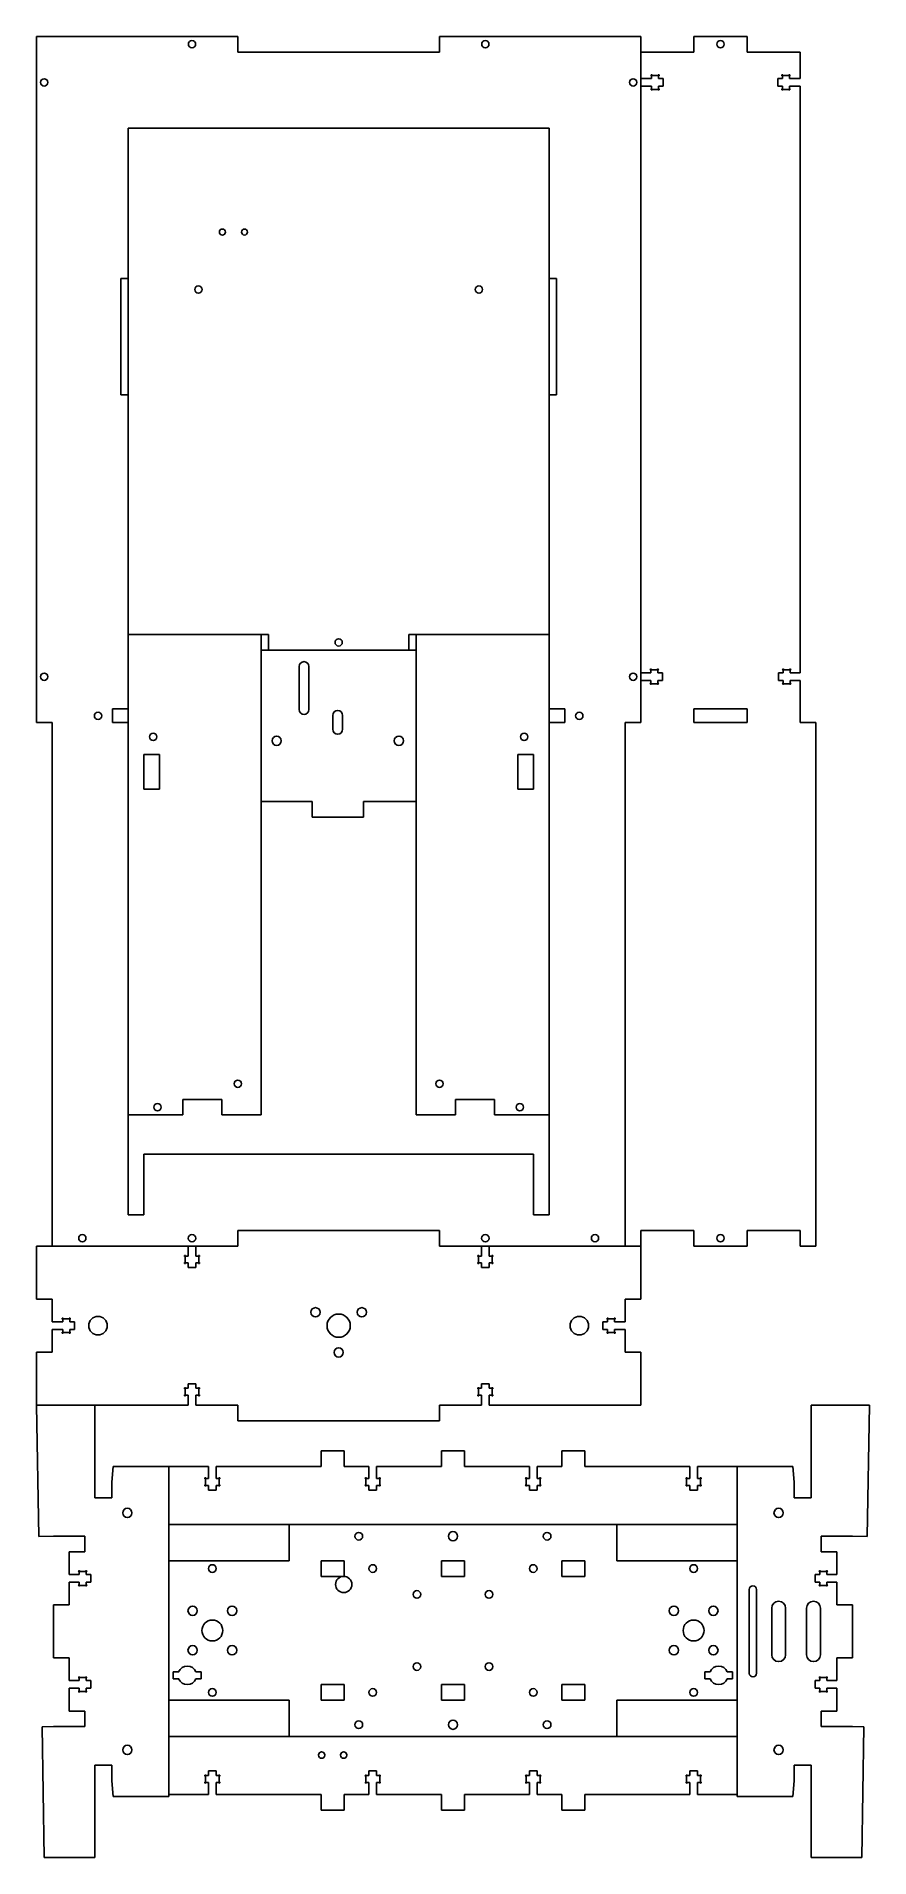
# Model space of a CAD drawing. Header units: millimetres. Extents: x -192 to 166, y -388 to 395.
import ezdxf

# ---------------------------------------------------------------- set-up
doc = ezdxf.new("R2010")
doc.units = ezdxf.units.MM
doc.layers.get('0').update_dxf_attribs({"lineweight": 25})

msp = doc.modelspace()

# ---------------------------------------------------------------- linework, layer by layer
for p, q in [((-192, 100), (-192, 395)), ((-192, 395), (-105.33, 395)), ((-105.33, 395), (-105.33, 388.28)), ((-18.67, 388.28), (-18.67, 395)), ((-18.67, 395), (68, 395)), ((68, 395), (68, 100)), ((90.81, 388.28), (90.81, 395)), ((90.81, 395), (113.63, 395)), ((113.63, 395), (113.63, 388.28)), ((-105.33, 388.28), (-18.67, 388.28)), ((68, 388.28), (90.81, 388.28)), ((113.63, 388.28), (136.44, 388.28)), ((136.44, 388.28), (136.44, 376.9)), ((72.6, 376.9), (68, 376.9)), ((72.6, 378), (72.6, 376.9)), ((75.35, 378.25), (72.85, 378.25)), ((75.6, 376.9), (75.6, 378)), ((77.6, 376.9), (75.6, 376.9)), ((77.6, 373.6), (77.6, 376.9)), ((128.84, 376.9), (126.84, 376.9)), ((126.84, 376.9), (126.84, 373.6)), ((128.84, 378), (128.84, 376.9)), ((131.59, 378.25), (129.09, 378.25)), ((131.84, 376.9), (131.84, 378)), ((136.44, 376.9), (131.84, 376.9)), ((68, 373.6), (72.6, 373.6)), ((72.6, 373.6), (72.6, 372.5)), ((72.85, 372.25), (75.35, 372.25)), ((75.6, 372.5), (75.6, 373.6)), ((75.6, 373.6), (77.6, 373.6)), ((126.84, 373.6), (128.84, 373.6)), ((128.84, 373.6), (128.84, 372.5)), ((129.09, 372.25), (131.59, 372.25)), ((131.84, 372.5), (131.84, 373.6)), ((131.84, 373.6), (136.44, 373.6)), ((136.44, 373.6), (136.44, 121.4)), ((-152.5, 137.86), (-152.5, 355.5)), ((-152.5, 355.5), (28.5, 355.5)), ((28.5, 355.5), (28.5, 137.86)), ((-152.5, 290.88), (-155.65, 290.88)), ((-155.65, 290.88), (-155.65, 240.88)), ((31.65, 290.88), (28.5, 290.88)), ((31.65, 240.88), (31.65, 290.88)), ((-155.65, 240.88), (-152.5, 240.88)), ((28.5, 240.88), (31.65, 240.88)), ((-92.17, 137.86), (-152.5, 137.86)), ((-152.5, -68.66), (-152.5, 137.86)), ((-95.38, 137.86), (-95.38, -68.66)), ((-92.17, 131.14), (-92.17, 137.86)), ((-31.83, 137.86), (-31.83, 131.14)), ((28.5, 137.86), (-31.83, 137.86)), ((-28.62, 137.86), (-28.62, -68.66)), ((28.5, -68.66), (28.5, 137.86)), ((-28.62, 131.14), (-95.38, 131.14)), ((-78.98, 105.64), (-78.98, 124.14)), ((-74.78, 124.14), (-74.78, 105.64)), ((72.28, 121.4), (68, 121.4)), ((68, 118.1), (72.28, 118.1)), ((72.28, 122.5), (72.28, 121.4)), ((72.28, 118.1), (72.28, 117)), ((75.03, 122.75), (72.53, 122.75)), ((75.28, 121.4), (75.28, 122.5)), ((77.28, 121.4), (75.28, 121.4)), ((75.28, 117), (75.28, 118.1)), ((75.28, 118.1), (77.28, 118.1)), ((77.28, 118.1), (77.28, 121.4)), ((129.16, 121.4), (127.16, 121.4)), ((127.16, 121.4), (127.16, 118.1)), ((127.16, 118.1), (129.16, 118.1)), ((129.16, 122.5), (129.16, 121.4)), ((129.16, 118.1), (129.16, 117)), ((131.91, 122.75), (129.41, 122.75)), ((132.16, 121.4), (132.16, 122.5)), ((136.44, 121.4), (132.16, 121.4)), ((132.16, 117), (132.16, 118.1)), ((132.16, 118.1), (136.44, 118.1)), ((136.44, 118.1), (136.44, 100)), ((72.53, 116.75), (75.03, 116.75)), ((129.41, 116.75), (131.91, 116.75)), ((-152.5, 105.88), (-159.22, 105.88)), ((-159.22, 105.88), (-159.22, 100)), ((-64.48, 97.14), (-64.48, 103.14)), ((-60.28, 103.14), (-60.28, 97.14)), ((35.22, 105.88), (28.5, 105.88)), ((35.22, 100), (35.22, 105.88)), ((113.63, 105.88), (90.81, 105.88)), ((90.81, 105.88), (90.81, 100)), ((113.63, 100), (113.63, 105.88)), ((-185.28, 100), (-192, 100)), ((-185.28, -125), (-185.28, 100)), ((-159.22, 100), (-152.5, 100)), ((28.5, 100), (35.22, 100)), ((61.28, -125), (61.28, 100)), ((61.28, 100), (68, 100)), ((90.81, 100), (113.63, 100)), ((136.44, 100), (143.16, 100)), ((143.16, 100), (143.16, -125)), ((-145.78, 86.38), (-145.78, 71.38)), ((-139.06, 86.38), (-145.78, 86.38)), ((-139.06, 71.38), (-139.06, 86.38)), ((15.06, 71.38), (15.06, 86.38)), ((15.06, 86.38), (21.78, 86.38)), ((21.78, 86.38), (21.78, 71.38)), ((-145.78, 71.38), (-139.06, 71.38)), ((21.78, 71.38), (15.06, 71.38)), ((-95.38, 66.14), (-73.38, 66.14)), ((-73.38, 66.14), (-73.38, 59.42)), ((-51.38, 59.42), (-51.38, 66.14)), ((-51.38, 66.14), (-28.62, 66.14)), ((-73.38, 59.42), (-51.38, 59.42)), ((-112.18, -61.94), (-128.98, -61.94)), ((-128.98, -61.94), (-128.98, -68.66)), ((-112.18, -68.66), (-112.18, -61.94)), ((-11.82, -68.66), (-11.82, -61.94)), ((-11.82, -61.94), (4.98, -61.94)), ((4.98, -61.94), (4.98, -68.66)), ((-128.98, -68.66), (-152.5, -68.66)), ((-152.5, -68.66), (-152.5, -111.56)), ((-95.38, -68.66), (-112.18, -68.66)), ((-28.62, -68.66), (-11.82, -68.66)), ((4.98, -68.66), (28.5, -68.66)), ((28.5, -111.56), (28.5, -68.66)), ((-145.78, -111.56), (-145.78, -85.5)), ((-145.78, -85.5), (21.78, -85.5)), ((21.78, -85.5), (21.78, -111.56)), ((-152.5, -111.56), (-145.78, -111.56)), ((21.78, -111.56), (28.5, -111.56)), ((-185.28, -125), (-192, -125)), ((-192, -125), (-192, -147.81)), ((-105.33, -125), (-185.28, -125)), ((-126.73, -129.28), (-126.73, -125)), ((-123.43, -125), (-123.43, -129.28)), ((-18.67, -118.28), (-105.33, -118.28)), ((-105.33, -118.28), (-105.33, -125)), ((-18.67, -125), (-18.67, -118.28)), ((61.28, -125), (-18.67, -125)), ((-0.57, -129.28), (-0.57, -125)), ((2.73, -125), (2.73, -129.28)), ((68, -125), (61.28, -125)), ((68, -125), (61.28, -125)), ((90.81, -118.28), (68, -118.28)), ((68, -118.28), (68, -125)), ((68, -147.81), (68, -125)), ((90.81, -125), (90.81, -118.28)), ((113.63, -125), (90.81, -125)), ((136.44, -118.28), (113.63, -118.28)), ((113.63, -118.28), (113.63, -125)), ((136.44, -125), (136.44, -118.28)), ((143.16, -125), (136.44, -125)), ((-128.08, -132.03), (-128.08, -129.53)), ((-127.83, -129.28), (-126.73, -129.28)), ((-126.73, -132.28), (-127.83, -132.28)), ((-126.73, -134.28), (-126.73, -132.28)), ((-123.43, -129.28), (-122.33, -129.28)), ((-122.33, -132.28), (-123.43, -132.28)), ((-123.43, -132.28), (-123.43, -134.28)), ((-122.08, -129.53), (-122.08, -132.03)), ((-1.92, -132.03), (-1.92, -129.53)), ((-1.67, -129.28), (-0.57, -129.28)), ((-0.57, -132.28), (-1.67, -132.28)), ((-0.57, -134.28), (-0.57, -132.28)), ((2.73, -129.28), (3.83, -129.28)), ((3.83, -132.28), (2.73, -132.28)), ((2.73, -132.28), (2.73, -134.28)), ((4.08, -129.53), (4.08, -132.03)), ((-123.43, -134.28), (-126.73, -134.28)), ((2.73, -134.28), (-0.57, -134.28)), ((-192, -147.81), (-185.28, -147.81)), ((-185.28, -147.81), (-185.28, -157.57)), ((61.28, -157.57), (61.28, -147.81)), ((61.28, -147.81), (68, -147.81)), ((-180.68, -157.57), (-180.68, -156.47)), ((-180.43, -156.22), (-177.93, -156.22)), ((-177.68, -156.47), (-177.68, -157.57)), ((53.68, -157.57), (53.68, -156.47)), ((53.93, -156.22), (56.43, -156.22)), ((56.68, -156.47), (56.68, -157.57)), ((-185.28, -157.57), (-180.68, -157.57)), ((-180.68, -160.87), (-185.28, -160.87)), ((-185.28, -160.87), (-185.28, -170.63)), ((-180.68, -161.97), (-180.68, -160.87)), ((-177.93, -162.22), (-180.43, -162.22)), ((-177.68, -157.57), (-175.68, -157.57)), ((-175.68, -160.87), (-177.68, -160.87)), ((-177.68, -160.87), (-177.68, -161.97)), ((-175.68, -157.57), (-175.68, -160.87)), ((51.68, -160.87), (51.68, -157.57)), ((51.68, -157.57), (53.68, -157.57)), ((53.68, -160.87), (51.68, -160.87)), ((53.68, -161.97), (53.68, -160.87)), ((56.43, -162.22), (53.93, -162.22)), ((56.68, -157.57), (61.28, -157.57)), ((61.28, -160.87), (56.68, -160.87)), ((56.68, -160.87), (56.68, -161.97)), ((61.28, -170.63), (61.28, -160.87)), ((-185.28, -170.63), (-192, -170.63)), ((-192, -170.63), (-192, -193.44)), ((68, -170.63), (61.28, -170.63)), ((68, -193.44), (68, -170.63)), ((-128.08, -188.91), (-128.08, -186.41)), ((-127.83, -186.16), (-126.73, -186.16)), ((-126.73, -186.16), (-126.73, -184.16)), ((-126.73, -184.16), (-123.43, -184.16)), ((-123.43, -184.16), (-123.43, -186.16)), ((-123.43, -186.16), (-122.33, -186.16)), ((-122.08, -186.41), (-122.08, -188.91)), ((-1.92, -188.91), (-1.92, -186.41)), ((-1.67, -186.16), (-0.57, -186.16)), ((-0.57, -186.16), (-0.57, -184.16)), ((-0.57, -184.16), (2.73, -184.16)), ((2.73, -184.16), (2.73, -186.16)), ((2.73, -186.16), (3.83, -186.16)), ((4.08, -186.41), (4.08, -188.91)), ((-192, -193.44), (-126.73, -193.44)), ((-191.02, -249.83), (-192, -193.44)), ((-166.83, -193.44), (-166.83, -233.2)), ((-126.73, -189.16), (-127.83, -189.16)), ((-126.73, -193.44), (-126.73, -189.16)), ((-122.33, -189.16), (-123.43, -189.16)), ((-123.43, -189.16), (-123.43, -193.44)), ((-123.43, -193.44), (-105.33, -193.44)), ((-105.33, -193.44), (-105.33, -200.16)), ((-18.67, -200.16), (-18.67, -193.44)), ((-18.67, -193.44), (-0.57, -193.44)), ((-0.57, -189.16), (-1.67, -189.16)), ((-0.57, -193.44), (-0.57, -189.16)), ((3.83, -189.16), (2.73, -189.16)), ((2.73, -189.16), (2.73, -193.44)), ((2.73, -193.44), (68, -193.44)), ((166.35, -193.44), (141.17, -193.44)), ((141.17, -193.44), (141.17, -233.2)), ((165.36, -249.83), (166.35, -193.44)), ((-105.33, -200.16), (-18.67, -200.16)), ((-69.58, -219.76), (-69.58, -213.04)), ((-69.58, -213.04), (-59.58, -213.04)), ((-59.58, -213.04), (-59.58, -219.76)), ((-17.83, -219.76), (-17.83, -213.04)), ((-17.83, -213.04), (-7.83, -213.04)), ((-7.83, -213.04), (-7.83, -219.76)), ((33.92, -219.76), (33.92, -213.04)), ((33.92, -213.04), (43.92, -213.04)), ((43.92, -213.04), (43.92, -219.76)), ((-159.61, -226.48), (-159.02, -219.76)), ((-159.61, -233.2), (-159.61, -226.48)), ((-159.02, -219.76), (-135.11, -219.76)), ((-135.11, -219.76), (-135.11, -361.56)), ((-135.11, -219.76), (-117.98, -219.76)), ((-119.33, -225.13), (-119.33, -227.63)), ((-117.98, -224.88), (-119.08, -224.88)), ((-117.98, -219.76), (-117.98, -224.88)), ((-114.68, -224.88), (-114.68, -219.76)), ((-114.68, -219.76), (-69.58, -219.76)), ((-113.58, -224.88), (-114.68, -224.88)), ((-113.33, -227.63), (-113.33, -225.13)), ((-59.58, -219.76), (-48.98, -219.76)), ((-50.33, -225.13), (-50.33, -227.63)), ((-48.98, -224.88), (-50.08, -224.88)), ((-48.98, -219.76), (-48.98, -224.88)), ((-45.68, -224.88), (-45.68, -219.76)), ((-45.68, -219.76), (-17.83, -219.76)), ((-44.58, -224.88), (-45.68, -224.88)), ((-44.33, -227.63), (-44.33, -225.13)), ((-7.83, -219.76), (20.02, -219.76)), ((18.67, -225.13), (18.67, -227.63)), ((20.02, -224.88), (18.92, -224.88)), ((20.02, -219.76), (20.02, -224.88)), ((23.32, -224.88), (23.32, -219.76)), ((23.32, -219.76), (33.92, -219.76)), ((24.42, -224.88), (23.32, -224.88)), ((24.67, -227.63), (24.67, -225.13)), ((43.92, -219.76), (89.02, -219.76)), ((87.67, -225.13), (87.67, -227.63)), ((89.02, -224.88), (87.92, -224.88)), ((89.02, -219.76), (89.02, -224.88)), ((92.32, -224.88), (92.32, -219.76)), ((92.32, -219.76), (109.45, -219.76)), ((93.42, -224.88), (92.32, -224.88)), ((93.67, -227.63), (93.67, -225.13)), ((133.37, -219.76), (109.45, -219.76)), ((109.45, -219.76), (109.45, -361.56)), ((133.95, -226.48), (133.37, -219.76)), ((133.95, -233.2), (133.95, -226.48)), ((-166.83, -233.2), (-159.61, -233.2)), ((-119.08, -227.88), (-117.98, -227.88)), ((-117.98, -227.88), (-117.98, -229.88)), ((-117.98, -229.88), (-114.68, -229.88)), ((-114.68, -229.88), (-114.68, -227.88)), ((-114.68, -227.88), (-113.58, -227.88)), ((-50.08, -227.88), (-48.98, -227.88)), ((-48.98, -227.88), (-48.98, -229.88)), ((-48.98, -229.88), (-45.68, -229.88)), ((-45.68, -229.88), (-45.68, -227.88)), ((-45.68, -227.88), (-44.58, -227.88)), ((18.92, -227.88), (20.02, -227.88)), ((20.02, -227.88), (20.02, -229.88)), ((20.02, -229.88), (23.32, -229.88)), ((23.32, -229.88), (23.32, -227.88)), ((23.32, -227.88), (24.42, -227.88)), ((87.92, -227.88), (89.02, -227.88)), ((89.02, -227.88), (89.02, -229.88)), ((89.02, -229.88), (92.32, -229.88)), ((92.32, -229.88), (92.32, -227.88)), ((92.32, -227.88), (93.42, -227.88)), ((141.17, -233.2), (133.95, -233.2)), ((-184.61, -249.72), (-191.02, -249.83)), ((-171.17, -249.72), (-184.61, -249.72)), ((-171.17, -256.44), (-171.17, -249.72)), ((109.45, -244.76), (-135.11, -244.76)), ((-83.33, -244.76), (-83.33, -260.26)), ((57.67, -260.26), (57.67, -244.76)), ((145.51, -256.44), (145.51, -249.72)), ((145.51, -249.72), (158.95, -249.72)), ((158.95, -249.72), (165.36, -249.83)), ((-177.89, -266.2), (-177.89, -256.44)), ((-177.89, -256.44), (-171.17, -256.44)), ((152.23, -256.44), (145.51, -256.44)), ((152.23, -266.2), (152.23, -256.44)), ((-173.61, -265.1), (-173.61, -266.2)), ((-170.86, -264.85), (-173.36, -264.85)), ((-170.61, -266.2), (-170.61, -265.1)), ((-83.33, -260.26), (-135.11, -260.26)), ((-69.58, -266.98), (-69.58, -260.26)), ((-69.58, -260.26), (-59.58, -260.26)), ((-69.58, -266.98), (-69.58, -260.26)), ((-69.58, -260.26), (-59.58, -260.26)), ((-59.58, -260.26), (-59.58, -266.98)), ((-59.58, -260.26), (-59.58, -266.98)), ((-17.83, -266.98), (-17.83, -260.26)), ((-17.83, -260.26), (-7.83, -260.26)), ((-7.83, -260.26), (-7.83, -266.98)), ((33.92, -266.98), (33.92, -260.26)), ((33.92, -260.26), (43.92, -260.26)), ((43.92, -260.26), (43.92, -266.98)), ((109.45, -260.26), (57.67, -260.26)), ((144.95, -266.2), (144.95, -265.1)), ((145.2, -264.85), (147.7, -264.85)), ((147.95, -265.1), (147.95, -266.2)), ((-173.61, -266.2), (-177.89, -266.2)), ((-177.89, -279.25), (-177.89, -269.5)), ((-177.89, -269.5), (-173.61, -269.5)), ((-173.61, -269.5), (-173.61, -270.6)), ((-173.36, -270.85), (-170.86, -270.85)), ((-168.61, -266.2), (-170.61, -266.2)), ((-170.61, -270.6), (-170.61, -269.5)), ((-170.61, -269.5), (-168.61, -269.5)), ((-168.61, -269.5), (-168.61, -266.2)), ((-59.83, -266.98), (-69.58, -266.98)), ((-59.83, -266.98), (-69.58, -266.98)), ((-59.58, -266.98), (-59.83, -266.98)), ((-59.58, -266.98), (-59.83, -266.98)), ((-7.83, -266.98), (-17.83, -266.98)), ((43.92, -266.98), (33.92, -266.98)), ((114.6, -308.66), (114.6, -272.66)), ((117.75, -272.66), (117.75, -308.66)), ((142.95, -269.5), (142.95, -266.2)), ((142.95, -266.2), (144.95, -266.2)), ((144.95, -269.5), (142.95, -269.5)), ((144.95, -270.6), (144.95, -269.5)), ((147.7, -270.85), (145.2, -270.85)), ((147.95, -266.2), (152.23, -266.2)), ((152.23, -269.5), (147.95, -269.5)), ((147.95, -269.5), (147.95, -270.6)), ((152.23, -279.25), (152.23, -269.5)), ((-184.61, -302.07), (-184.61, -279.25)), ((-184.61, -279.25), (-177.89, -279.25)), ((124.23, -300.66), (124.23, -280.66)), ((130.23, -280.66), (130.23, -300.66)), ((139.23, -300.66), (139.23, -280.66)), ((145.23, -280.66), (145.23, -300.66)), ((158.95, -279.25), (152.23, -279.25)), ((158.95, -302.07), (158.95, -279.25)), ((-177.89, -302.07), (-184.61, -302.07)), ((-177.89, -311.82), (-177.89, -302.07)), ((152.23, -311.82), (152.23, -302.07)), ((152.23, -302.07), (158.95, -302.07)), ((-173.61, -311.82), (-177.89, -311.82)), ((-173.61, -310.72), (-173.61, -311.82)), ((-170.86, -310.47), (-173.36, -310.47)), ((-170.61, -311.82), (-170.61, -310.72)), ((-168.61, -311.82), (-170.61, -311.82)), ((-168.61, -315.12), (-168.61, -311.82)), ((-133.11, -311.04), (-133.11, -308.04)), ((-133.11, -308.04), (-130.81, -308.04)), ((-130.81, -311.04), (-133.11, -311.04)), ((-123.4, -308.04), (-121.11, -308.04)), ((-121.11, -311.04), (-123.4, -311.04)), ((-121.11, -308.04), (-121.11, -311.04)), ((95.45, -311.04), (95.45, -308.04)), ((95.45, -308.04), (97.75, -308.04)), ((97.75, -311.04), (95.45, -311.04)), ((105.16, -308.04), (107.45, -308.04)), ((107.45, -311.04), (105.16, -311.04)), ((107.45, -308.04), (107.45, -311.04)), ((142.95, -315.12), (142.95, -311.82)), ((142.95, -311.82), (144.95, -311.82)), ((144.95, -311.82), (144.95, -310.72)), ((145.2, -310.47), (147.7, -310.47)), ((147.95, -310.72), (147.95, -311.82)), ((147.95, -311.82), (152.23, -311.82)), ((-177.89, -324.88), (-177.89, -315.12)), ((-177.89, -315.12), (-173.61, -315.12)), ((-173.61, -315.12), (-173.61, -316.22)), ((-173.36, -316.47), (-170.86, -316.47)), ((-170.61, -316.22), (-170.61, -315.12)), ((-170.61, -315.12), (-168.61, -315.12)), ((-135.11, -320.26), (-83.33, -320.26)), ((-83.33, -320.26), (-83.33, -335.76)), ((-69.58, -320.26), (-69.58, -313.54)), ((-69.58, -313.54), (-59.58, -313.54)), ((-59.58, -320.26), (-69.58, -320.26)), ((-59.58, -313.54), (-59.58, -320.26)), ((-17.83, -320.26), (-17.83, -313.54)), ((-17.83, -313.54), (-7.83, -313.54)), ((-7.83, -320.26), (-17.83, -320.26)), ((-7.83, -313.54), (-7.83, -320.26)), ((33.92, -320.26), (33.92, -313.54)), ((33.92, -313.54), (43.92, -313.54)), ((43.92, -320.26), (33.92, -320.26)), ((43.92, -313.54), (43.92, -320.26)), ((57.67, -335.76), (57.67, -320.26)), ((57.67, -320.26), (109.45, -320.26)), ((144.95, -315.12), (142.95, -315.12)), ((144.95, -316.22), (144.95, -315.12)), ((147.7, -316.47), (145.2, -316.47)), ((152.23, -315.12), (147.95, -315.12)), ((147.95, -315.12), (147.95, -316.22)), ((152.23, -324.88), (152.23, -315.12)), ((-171.17, -324.88), (-177.89, -324.88)), ((-171.17, -331.6), (-171.17, -324.88)), ((145.51, -331.6), (145.51, -324.88)), ((145.51, -324.88), (152.23, -324.88)), ((-189.59, -331.69), (-184.61, -331.6)), ((-188.61, -387.88), (-189.59, -331.69)), ((-184.61, -331.6), (-171.17, -331.6)), ((109.45, -335.76), (-135.11, -335.76)), ((158.95, -331.6), (145.51, -331.6)), ((163.93, -331.69), (158.95, -331.6)), ((162.95, -387.88), (163.93, -331.69)), ((-70.68, -343.86), (-70.68, -343.76)), ((-67.98, -343.76), (-67.98, -343.86)), ((-61.18, -343.86), (-61.18, -343.76)), ((-58.48, -343.76), (-58.48, -343.86)), ((-159.61, -348.12), (-166.83, -348.12)), ((-166.83, -348.12), (-166.83, -387.88)), ((-159.61, -354.84), (-159.61, -348.12)), ((-117.98, -352.64), (-117.98, -350.64)), ((-117.98, -350.64), (-114.68, -350.64)), ((-114.68, -350.64), (-114.68, -352.64)), ((-48.98, -352.64), (-48.98, -350.64)), ((-48.98, -350.64), (-45.68, -350.64)), ((-45.68, -350.64), (-45.68, -352.64)), ((20.02, -352.64), (20.02, -350.64)), ((20.02, -350.64), (23.32, -350.64)), ((23.32, -350.64), (23.32, -352.64)), ((89.02, -352.64), (89.02, -350.64)), ((89.02, -350.64), (92.32, -350.64)), ((92.32, -350.64), (92.32, -352.64)), ((133.95, -354.84), (133.95, -348.12)), ((133.95, -348.12), (141.17, -348.12)), ((141.17, -348.12), (141.17, -387.88)), ((-159.02, -361.56), (-159.61, -354.84)), ((-119.33, -355.39), (-119.33, -352.89)), ((-119.08, -352.64), (-117.98, -352.64)), ((-117.98, -355.64), (-119.08, -355.64)), ((-117.98, -360.76), (-117.98, -355.64)), ((-114.68, -352.64), (-113.58, -352.64)), ((-113.58, -355.64), (-114.68, -355.64)), ((-114.68, -355.64), (-114.68, -360.76)), ((-113.33, -352.89), (-113.33, -355.39)), ((-50.33, -355.39), (-50.33, -352.89)), ((-50.08, -352.64), (-48.98, -352.64)), ((-48.98, -355.64), (-50.08, -355.64)), ((-48.98, -360.76), (-48.98, -355.64)), ((-45.68, -352.64), (-44.58, -352.64)), ((-44.58, -355.64), (-45.68, -355.64)), ((-45.68, -355.64), (-45.68, -360.76)), ((-44.33, -352.89), (-44.33, -355.39)), ((18.67, -355.39), (18.67, -352.89)), ((18.92, -352.64), (20.02, -352.64)), ((20.02, -355.64), (18.92, -355.64)), ((20.02, -360.76), (20.02, -355.64)), ((23.32, -352.64), (24.42, -352.64)), ((24.42, -355.64), (23.32, -355.64)), ((23.32, -355.64), (23.32, -360.76)), ((24.67, -352.89), (24.67, -355.39)), ((87.67, -355.39), (87.67, -352.89)), ((87.92, -352.64), (89.02, -352.64)), ((89.02, -355.64), (87.92, -355.64)), ((89.02, -360.76), (89.02, -355.64)), ((92.32, -352.64), (93.42, -352.64)), ((92.32, -355.64), (92.32, -360.76)), ((93.42, -355.64), (92.32, -355.64)), ((93.67, -352.89), (93.67, -355.39)), ((133.37, -361.56), (133.95, -354.84)), ((-135.11, -361.56), (-159.02, -361.56)), ((-135.11, -360.76), (-117.98, -360.76)), ((-114.68, -360.76), (-69.58, -360.76)), ((-69.58, -360.76), (-69.58, -367.48)), ((-69.58, -367.48), (-59.58, -367.48)), ((-59.58, -367.48), (-59.58, -360.76)), ((-59.58, -360.76), (-48.98, -360.76)), ((-45.68, -360.76), (-17.83, -360.76)), ((-17.83, -360.76), (-17.83, -367.48)), ((-17.83, -367.48), (-7.83, -367.48)), ((-7.83, -367.48), (-7.83, -360.76)), ((-7.83, -360.76), (20.02, -360.76)), ((23.32, -360.76), (33.92, -360.76)), ((33.92, -360.76), (33.92, -367.48)), ((33.92, -367.48), (43.92, -367.48)), ((43.92, -367.48), (43.92, -360.76)), ((43.92, -360.76), (89.02, -360.76)), ((92.32, -360.76), (109.45, -360.76)), ((109.45, -361.56), (133.37, -361.56)), ((-166.83, -387.88), (-188.61, -387.88)), ((141.17, -387.88), (162.95, -387.88))]:
    msp.add_line(p, q)
for centre, radius in [((-125.08, 391.64), 1.57), ((1.08, 391.64), 1.57), ((102.22, 391.64), 1.57), ((-188.64, 375.25), 1.57), ((64.64, 375.25), 1.57), ((-112, 310.9), 1.3), ((-102.5, 310.9), 1.3), ((-122.33, 286.18), 1.58), ((-1.67, 286.18), 1.58), ((-62, 134.5), 1.57), ((-188.64, 119.75), 1.57), ((64.64, 119.75), 1.57), ((-165.5, 102.94), 1.57), ((41.5, 102.94), 1.57), ((-141.78, 93.88), 1.58), ((-88.66, 92.2), 2), ((-36.1, 92.2), 2), ((17.78, 93.88), 1.58), ((-105.38, -55.22), 1.57), ((-18.62, -55.22), 1.57), ((-139.9, -65.3), 1.57), ((15.9, -65.3), 1.57), ((-172.25, -121.64), 1.57), ((-125.08, -121.64), 1.58), ((1.08, -121.64), 1.58), ((48.25, -121.64), 1.57), ((102.22, -121.64), 1.57), ((-165.5, -159.22), 4), ((-71.96, -153.47), 2), ((-62, -159.22), 5), ((-52.04, -153.47), 2), ((41.5, -159.22), 4), ((-62, -170.73), 2), ((-152.89, -239.72), 2), ((127.23, -239.72), 2), ((-53.33, -249.76), 1.65), ((-12.83, -249.76), 2), ((27.67, -249.76), 1.65), ((-116.33, -263.62), 1.65), ((-47.33, -263.62), 1.65), ((21.67, -263.62), 1.65), ((90.67, -263.62), 1.65), ((-59.83, -270.48), 3.5), ((-28.33, -274.76), 1.65), ((2.67, -274.76), 1.65), ((-124.81, -281.77), 2), ((-107.84, -281.77), 2), ((82.19, -281.77), 2), ((99.16, -281.77), 2), ((-116.33, -290.26), 4.5), ((90.67, -290.26), 4.5), ((-124.81, -298.75), 2), ((-107.84, -298.75), 2), ((82.19, -298.75), 2), ((99.16, -298.75), 2), ((-28.33, -305.76), 1.65), ((2.67, -305.76), 1.65), ((-116.33, -316.9), 1.65), ((-47.33, -316.9), 1.65), ((21.67, -316.9), 1.65), ((90.67, -316.9), 1.65), ((-12.83, -330.76), 2), ((-53.33, -330.76), 1.65), ((27.67, -330.76), 1.65), ((-152.89, -341.6), 2), ((127.23, -341.6), 2)]:
    msp.add_circle(centre, radius)
for centre, radius, start, end in [((72.6, 378.25), 0.25, 0, 270), ((75.6, 378.25), 0.25, 270, 180), ((128.84, 378.25), 0.25, 0, 270), ((131.84, 378.25), 0.25, 270, 180), ((72.6, 372.25), 0.25, 90, 0), ((75.6, 372.25), 0.25, 180, 90), ((128.84, 372.25), 0.25, 90, 0), ((131.84, 372.25), 0.25, 180, 90), ((-76.88, 124.14), 2.1, 0, 180), ((72.28, 122.75), 0.25, 0, 270), ((75.28, 122.75), 0.25, 270, 180), ((129.16, 122.75), 0.25, 0, 270), ((132.16, 122.75), 0.25, 270, 180), ((72.28, 116.75), 0.25, 90, 0), ((75.28, 116.75), 0.25, 180, 90), ((129.16, 116.75), 0.25, 90, 0), ((132.16, 116.75), 0.25, 180, 90), ((-76.88, 105.64), 2.1, 180, 0), ((-62.38, 103.14), 2.1, 0, 180), ((-62.38, 97.14), 2.1, 180, 0), ((-128.08, -129.28), 0.25, 0, 270), ((-128.08, -132.28), 0.25, 90, 0), ((-122.08, -129.28), 0.25, 270, 180), ((-122.08, -132.28), 0.25, 180, 90), ((-1.92, -129.28), 0.25, 0, 270), ((-1.92, -132.28), 0.25, 90, 0), ((4.08, -129.28), 0.25, 270, 180), ((4.08, -132.28), 0.25, 180, 90), ((-180.68, -156.22), 0.25, 0, 270), ((-177.68, -156.22), 0.25, 270, 180), ((53.68, -156.22), 0.25, 0, 270), ((56.68, -156.22), 0.25, 270, 180), ((-180.68, -162.22), 0.25, 90, 0), ((-177.68, -162.22), 0.25, 180, 90), ((53.68, -162.22), 0.25, 90, 0), ((56.68, -162.22), 0.25, 180, 90), ((-128.08, -186.16), 0.25, 0, 270), ((-122.08, -186.16), 0.25, 270, 180), ((-1.92, -186.16), 0.25, 0, 270), ((4.08, -186.16), 0.25, 270, 180), ((-128.08, -189.16), 0.25, 90, 0), ((-122.08, -189.16), 0.25, 180, 90), ((-1.92, -189.16), 0.25, 90, 0), ((4.08, -189.16), 0.25, 180, 90), ((-119.33, -224.88), 0.25, 0, 270), ((-113.33, -224.88), 0.25, 270, 180), ((-50.33, -224.88), 0.25, 0, 270), ((-44.33, -224.88), 0.25, 270, 180), ((18.67, -224.88), 0.25, 0, 270), ((24.67, -224.88), 0.25, 270, 180), ((87.67, -224.88), 0.25, 0, 270), ((93.67, -224.88), 0.25, 270, 180), ((-119.33, -227.88), 0.25, 90, 0), ((-113.33, -227.88), 0.25, 180, 90), ((-50.33, -227.88), 0.25, 90, 0), ((-44.33, -227.88), 0.25, 180, 90), ((18.67, -227.88), 0.25, 90, 0), ((24.67, -227.88), 0.25, 180, 90), ((87.67, -227.88), 0.25, 90, 0), ((93.67, -227.88), 0.25, 180, 90), ((-173.61, -264.85), 0.25, 0, 270), ((-170.61, -264.85), 0.25, 270, 180), ((144.95, -264.85), 0.25, 0, 270), ((147.95, -264.85), 0.25, 270, 180), ((-173.61, -270.85), 0.25, 90, 0), ((-170.61, -270.85), 0.25, 180, 90), ((116.17, -272.66), 1.58, 0, 180), ((144.95, -270.85), 0.25, 90, 0), ((147.95, -270.85), 0.25, 180, 90), ((127.23, -280.66), 3, 0, 180), ((142.23, -280.66), 3, 0, 180), ((127.23, -300.66), 3, 180, 0), ((142.23, -300.66), 3, 180, 0), ((-173.61, -310.47), 0.25, 0, 270), ((-170.61, -310.47), 0.25, 270, 180), ((-127.11, -309.54), 4, 22.02431, 157.97569), ((-127.11, -309.54), 4, 202.02431, 337.97569), ((101.45, -309.54), 4, 22.02431, 157.97569), ((101.45, -309.54), 4, 202.02431, 337.97569), ((116.17, -308.66), 1.57, 180, 0), ((144.95, -310.47), 0.25, 0, 270), ((147.95, -310.47), 0.25, 270, 180), ((-173.61, -316.47), 0.25, 90, 0), ((-170.61, -316.47), 0.25, 180, 90), ((144.95, -316.47), 0.25, 90, 0), ((147.95, -316.47), 0.25, 180, 90), ((-69.33, -343.76), 1.35, 0, 180), ((-69.33, -343.86), 1.35, 180, 0), ((-59.83, -343.76), 1.35, 0, 180), ((-59.83, -343.86), 1.35, 180, 0), ((-119.33, -352.64), 0.25, 0, 270), ((-119.33, -355.64), 0.25, 90, 0), ((-113.33, -352.64), 0.25, 270, 180), ((-113.33, -355.64), 0.25, 180, 90), ((-50.33, -352.64), 0.25, 0, 270), ((-50.33, -355.64), 0.25, 90, 0), ((-44.33, -352.64), 0.25, 270, 180), ((-44.33, -355.64), 0.25, 180, 90), ((18.67, -352.64), 0.25, 0, 270), ((18.67, -355.64), 0.25, 90, 0), ((24.67, -352.64), 0.25, 270, 180), ((24.67, -355.64), 0.25, 180, 90), ((87.67, -352.64), 0.25, 0, 270), ((87.67, -355.64), 0.25, 90, 0), ((93.67, -352.64), 0.25, 270, 180), ((93.67, -355.64), 0.25, 180, 90)]:
    msp.add_arc(centre, radius, start, end)

doc.saveas('drawing.dxf')
